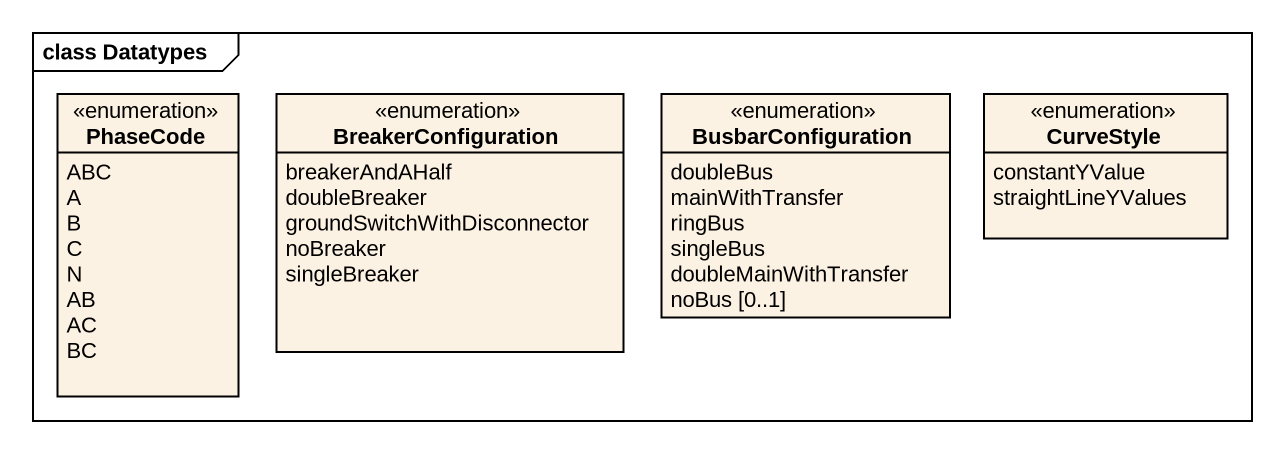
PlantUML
@startuml
mainframe class Datatypes
hide circle
hide empty members
enum PhaseCode {
  ABC
  A
  B
  C
  N
  AB
  AC
  BC
}
enum BreakerConfiguration {
  breakerAndAHalf
  doubleBreaker
  groundSwitchWithDisconnector
  noBreaker
  singleBreaker
}
enum BusbarConfiguration {
  doubleBus
  mainWithTransfer
  ringBus
  singleBus
  doubleMainWithTransfer
  noBus [0..1]
}
enum CurveStyle {
  constantYValue
  straightLineYValues
}
@enduml
